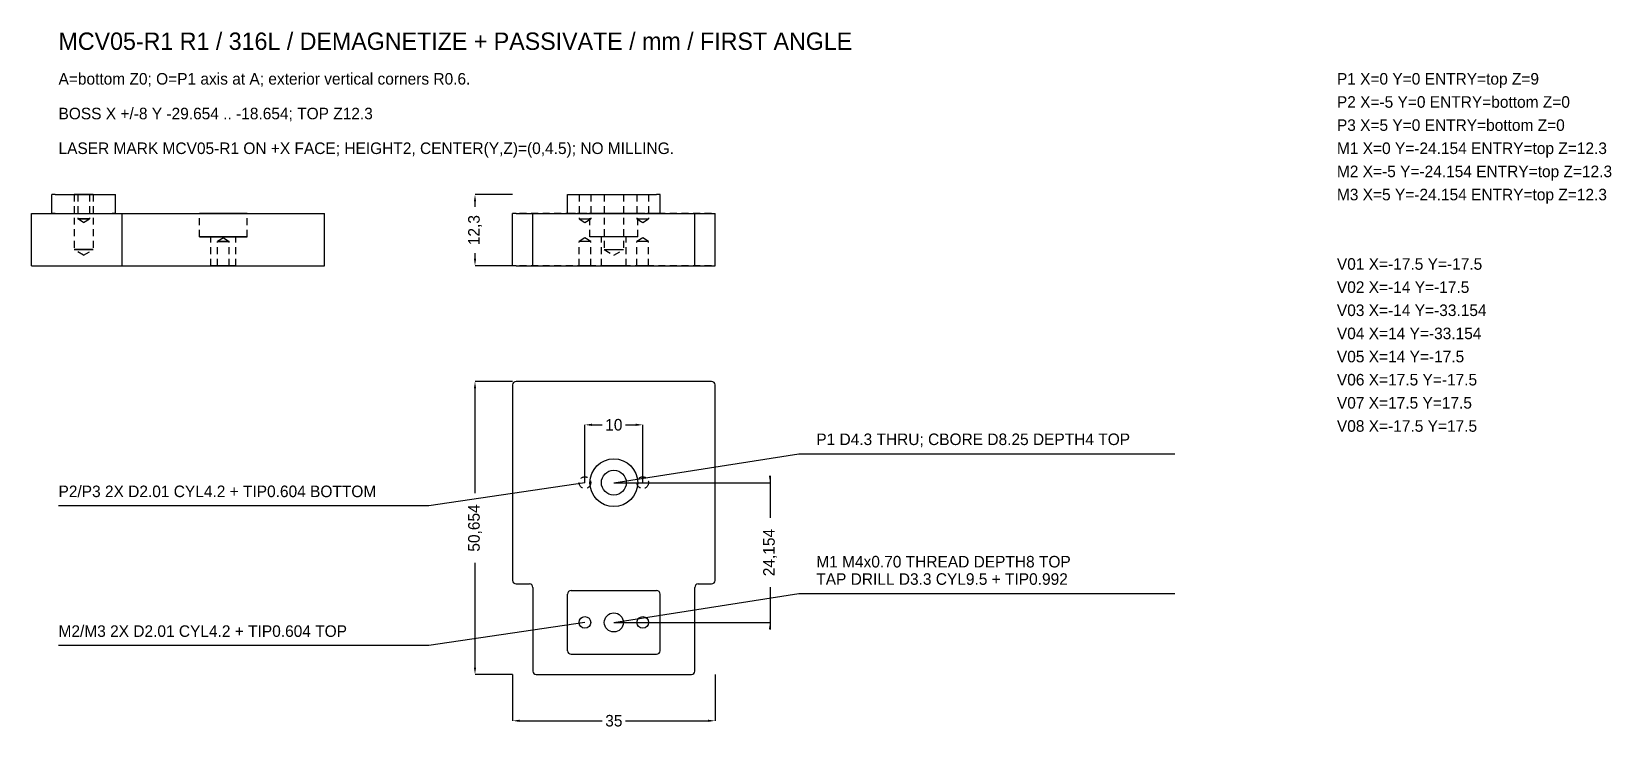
# Model space of a CAD drawing. Header units: millimetres. Extents: x -101 to 172, y -42 to 78.
import ezdxf

# ---------------------------------------------------------------- set-up
doc = ezdxf.new("R2010")
doc.units = ezdxf.units.MM
doc.linetypes.add('HIDE', pattern=[2, 1.2, -0.8])
for name, color, linetype in [('DIM', 3, 'CONTINUOUS'), ('HIDDEN', 8, 'HIDE'), ('LEADERS', 4, 'CONTINUOUS'), ('NOTES', 7, 'CONTINUOUS'), ('VISIBLE', 7, 'CONTINUOUS')]:
    doc.layers.add(name, color=color, linetype=linetype)
doc.dimstyles.get("Standard").update_dxf_attribs({"dimtxt": 2.5, "dimasz": 2.5, "dimexe": 1.25, "dimexo": 0.625, "dimtad": 1, "dimcen": 2.5, "dimazin": 3, "dimtfac": 1, "dimtmove": 0, "dimatfit": 3})

# ---------------------------------------------------------------- blocks, each defined once
blk = doc.blocks.new('_CLOSEDFILLED')
at = {"color": 0, "linetype": 'BYBLOCK'}
blk.add_solid([(-1, 0.16), (0, 0), (-1, -0.16)], dxfattribs=at)
blk = doc.blocks.new('*D1')
for p, q in [((-17.5, -33.15), (-17.5, -41.15)), ((17.5, -33.15), (17.5, -41.15)), ((-16.3, -41.15), (-2, -41.15)), ((2, -41.15), (16.3, -41.15))]:
    blk.add_line(p, q)
at = {"layer": 'Defpoints'}
for p in [(-17.5, -33.15), (17.5, -33.15), (-17.5, -41.15)]:
    blk.add_point(p, dxfattribs=at)
at = {"layer": 'DIM', "xscale": 1.2, "yscale": 1.2, "rotation": 180}
blk.add_blockref('_CLOSEDFILLED', (-17.5, -41.15), dxfattribs=at)
at = {"layer": 'DIM', "xscale": 1.2, "yscale": 1.2}
blk.add_blockref('_CLOSEDFILLED', (17.5, -41.15), dxfattribs=at)
at = {"layer": 'DIM', "insert": (0, -41.15), "char_height": 2, "attachment_point": 5}
blk.add_mtext('35', dxfattribs=at)
blk = doc.blocks.new('*D2')
for p, q in [((-17.5, 17.5), (-24, 17.5)), ((-24, -1.83), (-24, 16.3)), ((-24, -31.95), (-24, -13.83)), ((-17.5, -33.15), (-24, -33.15))]:
    blk.add_line(p, q)
at = {"layer": 'Defpoints'}
for p in [(-17.5, 17.5), (-24, -33.15), (-17.5, -33.15)]:
    blk.add_point(p, dxfattribs=at)
at = {"layer": 'DIM', "xscale": 1.2, "yscale": 1.2}
for p, rotation in [((-24, 17.5), 90), ((-24, -33.15), 270)]:
    blk.add_blockref('_CLOSEDFILLED', p, dxfattribs=dict(at, rotation=rotation))
at = {"layer": 'DIM', "insert": (-24, -7.83), "char_height": 2, "attachment_point": 5, "rotation": 90}
blk.add_mtext('50,654', dxfattribs=at)
blk = doc.blocks.new('*D3')
for p, q in [((-17.5, 49.8), (-24, 49.8)), ((-24, 47.65), (-24, 48.6)), ((-24, 38.7), (-24, 39.65)), ((-17.5, 37.5), (-24, 37.5))]:
    blk.add_line(p, q)
at = {"layer": 'Defpoints'}
for p in [(-17.5, 49.8), (-24, 37.5), (-17.5, 37.5)]:
    blk.add_point(p, dxfattribs=at)
at = {"layer": 'DIM', "xscale": 1.2, "yscale": 1.2}
for p, rotation in [((-24, 49.8), 90), ((-24, 37.5), 270)]:
    blk.add_blockref('_CLOSEDFILLED', p, dxfattribs=dict(at, rotation=rotation))
at = {"layer": 'DIM', "insert": (-24, 43.65), "char_height": 2, "attachment_point": 5, "rotation": 90}
blk.add_mtext('12,3', dxfattribs=at)
blk = doc.blocks.new('*D4')
for p, q in [((0, 0), (27, 0)), ((27, 1.2), (27, -6.08)), ((27, -18.08), (27, -25.35)), ((0, -24.15), (27, -24.15))]:
    blk.add_line(p, q)
at = {"layer": 'Defpoints'}
for p in [(0, 0), (27, 0), (0, -24.15)]:
    blk.add_point(p, dxfattribs=at)
at = {"layer": 'DIM', "xscale": 1.2, "yscale": 1.2}
for p, rotation in [((27, 0), 270), ((27, -24.15), 90)]:
    blk.add_blockref('_CLOSEDFILLED', p, dxfattribs=dict(at, rotation=rotation))
at = {"layer": 'DIM', "insert": (27, -12.08), "char_height": 2, "attachment_point": 5, "rotation": 90}
blk.add_mtext('24,154', dxfattribs=at)
blk = doc.blocks.new('*D5')
for p, q in [((-5, 0), (-5, 10)), ((-3.8, 10), (-2, 10)), ((2, 10), (3.8, 10)), ((5, 0), (5, 10))]:
    blk.add_line(p, q)
at = {"layer": 'Defpoints'}
for p in [(-5, 10), (-5, 0), (5, 0)]:
    blk.add_point(p, dxfattribs=at)
at = {"layer": 'DIM', "xscale": 1.2, "yscale": 1.2, "rotation": 180}
blk.add_blockref('_CLOSEDFILLED', (-5, 10), dxfattribs=at)
at = {"layer": 'DIM', "xscale": 1.2, "yscale": 1.2}
blk.add_blockref('_CLOSEDFILLED', (5, 10), dxfattribs=at)
at = {"layer": 'DIM', "insert": (0, 10), "char_height": 2, "attachment_point": 5}
blk.add_mtext('10', dxfattribs=at)

msp = doc.modelspace()

# ---------------------------------------------------------------- linework, layer by layer
at = {"layer": 'HIDDEN'}
for p, q in [((-93.304, 49.8), (-93.304, 40.3)), ((-92.659, 49.8), (-92.659, 45.6)), ((-90.649, 49.8), (-90.649, 45.6)), ((-90.004, 49.8), (-90.004, 40.3)), ((-6.005, 49.8), (-6.005, 45.6)), ((-3.995, 49.8), (-3.995, 45.6)), ((-1.65, 49.8), (-1.65, 40.3)), ((1.65, 49.8), (1.65, 40.3)), ((3.995, 49.8), (3.995, 45.6)), ((6.005, 49.8), (6.005, 45.6)), ((-96.554, 46.5), (-86.754, 46.5)), ((-71.625, 42.5), (-71.625, 46.5)), ((-63.375, 42.5), (-63.375, 46.5)), ((16.9, 46.5), (-16.9, 46.5)), ((7.4, 46.5), (-7.4, 46.5)), ((-4.125, 42.5), (-4.125, 46.5)), ((4.125, 42.5), (4.125, 46.5)), ((-91.654, 44.996), (-92.659, 45.6)), ((-91.654, 44.996), (-90.649, 45.6)), ((-6.005, 45.6), (-5, 44.996)), ((-5, 44.996), (-3.995, 45.6)), ((3.995, 45.6), (5, 44.996)), ((5, 44.996), (6.005, 45.6)), ((-69.65, 37.5), (-69.65, 42.5)), ((-67.5, 42.304), (-68.505, 41.7)), ((-68.505, 37.5), (-68.505, 41.7)), ((-67.5, 42.304), (-66.495, 41.7)), ((-66.495, 37.5), (-66.495, 41.7)), ((-65.35, 37.5), (-65.35, 42.5)), ((-5, 42.304), (-6.005, 41.7)), ((-6.005, 37.5), (-6.005, 41.7)), ((-3.995, 41.7), (-5, 42.304)), ((-3.995, 37.5), (-3.995, 41.7)), ((-2.15, 37.5), (-2.15, 42.5)), ((2.15, 37.5), (2.15, 42.5)), ((5, 42.304), (3.995, 41.7)), ((3.995, 37.5), (3.995, 41.7)), ((6.005, 41.7), (5, 42.304)), ((6.005, 37.5), (6.005, 41.7)), ((-91.654, 39.308), (-93.304, 40.3)), ((-91.654, 39.308), (-90.004, 40.3)), ((-1.65, 40.3), (0, 39.308)), ((0, 39.308), (1.65, 40.3)), ((16.9, 37.5), (-16.9, 37.5))]:
    msp.add_line(p, q, dxfattribs=at)
for points in [[(-90.004, 49.8), (-90.0453, 49.8), (-90.1674, 49.8), (-90.3639, 49.8), (-90.6252, 49.8), (-90.9381, 49.8), (-91.2868, 49.8), (-91.654, 49.8), (-92.0211, 49.8), (-92.3699, 49.8), (-92.6827, 49.8), (-92.944, 49.8), (-93.1406, 49.8), (-93.2626, 49.8), (-93.304, 49.8)], [(-93.304, 49.8), (-93.2936, 49.8), (-93.2626, 49.8), (-93.2114, 49.8), (-93.1406, 49.8), (-93.0511, 49.8), (-92.944, 49.8), (-92.8207, 49.8), (-92.6827, 49.8), (-92.5318, 49.8), (-92.3699, 49.8), (-92.1989, 49.8), (-92.0211, 49.8), (-91.8387, 49.8), (-91.654, 49.8)], [(-90.649, 49.8), (-90.6742, 49.8), (-90.7485, 49.8), (-90.8682, 49.8), (-91.0274, 49.8), (-91.2179, 49.8), (-91.4303, 49.8), (-91.654, 49.8), (-91.8776, 49.8), (-92.09, 49.8), (-92.2806, 49.8), (-92.4397, 49.8), (-92.5594, 49.8), (-92.6338, 49.8), (-92.659, 49.8)], [(-92.659, 49.8), (-92.6526, 49.8), (-92.6338, 49.8), (-92.6026, 49.8), (-92.5594, 49.8), (-92.5049, 49.8), (-92.4397, 49.8), (-92.3646, 49.8), (-92.2806, 49.8), (-92.1887, 49.8), (-92.09, 49.8), (-91.9859, 49.8), (-91.8776, 49.8), (-91.7665, 49.8), (-91.654, 49.8)], [(-91.654, 49.8), (-91.5414, 49.8), (-91.4303, 49.8), (-91.322, 49.8), (-91.2179, 49.8), (-91.1193, 49.8), (-91.0274, 49.8), (-90.9433, 49.8), (-90.8682, 49.8), (-90.803, 49.8), (-90.7485, 49.8), (-90.7054, 49.8), (-90.6742, 49.8), (-90.6553, 49.8), (-90.649, 49.8)], [(-91.654, 49.8), (-91.4692, 49.8), (-91.2868, 49.8), (-91.109, 49.8), (-90.9381, 49.8), (-90.7761, 49.8), (-90.6252, 49.8), (-90.4872, 49.8), (-90.3639, 49.8), (-90.2569, 49.8), (-90.1674, 49.8), (-90.0966, 49.8), (-90.0453, 49.8), (-90.0143, 49.8), (-90.004, 49.8)], [(-6.005, 49.8), (-5.9798, 49.8), (-5.9055, 49.8), (-5.7857, 49.8), (-5.6266, 49.8), (-5.4361, 49.8), (-5.2236, 49.8), (-5, 49.8), (-4.7764, 49.8), (-4.5639, 49.8), (-4.3734, 49.8), (-4.2143, 49.8), (-4.0945, 49.8), (-4.0202, 49.8), (-3.995, 49.8)], [(-1.65, 49.8), (-1.6086, 49.8), (-1.4866, 49.8), (-1.29, 49.8), (-1.0288, 49.8), (-0.7159, 49.8), (-0.3672, 49.8), (0, 49.8), (0.3672, 49.8), (0.7159, 49.8), (1.0288, 49.8), (1.29, 49.8), (1.4866, 49.8), (1.6086, 49.8), (1.65, 49.8)], [(3.995, 49.8), (4.0202, 49.8), (4.0945, 49.8), (4.2143, 49.8), (4.3734, 49.8), (4.5639, 49.8), (4.7764, 49.8), (5, 49.8), (5.2236, 49.8), (5.4361, 49.8), (5.6266, 49.8), (5.7857, 49.8), (5.9055, 49.8), (5.9798, 49.8), (6.005, 49.8)], [(-96.554, 46.5), (-96.6211, 46.5), (-96.6875, 46.5), (-96.7521, 46.5), (-96.8143, 46.5), (-96.8732, 46.5), (-96.9281, 46.5), (-96.9782, 46.5), (-97.0231, 46.5), (-97.062, 46.5), (-97.0945, 46.5), (-97.1203, 46.5), (-97.1389, 46.5), (-97.1502, 46.5), (-97.154, 46.5)], [(-86.154, 46.5), (-86.1577, 46.5), (-86.169, 46.5), (-86.1876, 46.5), (-86.2134, 46.5), (-86.2459, 46.5), (-86.2849, 46.5), (-86.3297, 46.5), (-86.3799, 46.5), (-86.4347, 46.5), (-86.4936, 46.5), (-86.5558, 46.5), (-86.6204, 46.5), (-86.6868, 46.5), (-86.754, 46.5)], [(-63.375, 46.5), (-63.4784, 46.5), (-63.7835, 46.5), (-64.2749, 46.5), (-64.9281, 46.5), (-65.7102, 46.5), (-66.5821, 46.5), (-67.5, 46.5), (-68.4179, 46.5), (-69.2898, 46.5), (-70.0719, 46.5), (-70.7251, 46.5), (-71.2165, 46.5), (-71.5216, 46.5), (-71.625, 46.5)], [(-71.625, 46.5), (-71.5991, 46.5), (-71.5216, 46.5), (-71.3935, 46.5), (-71.2165, 46.5), (-70.9927, 46.5), (-70.7251, 46.5), (-70.4168, 46.5), (-70.0719, 46.5), (-69.6946, 46.5), (-69.2898, 46.5), (-68.8624, 46.5), (-68.4179, 46.5), (-67.9619, 46.5), (-67.5, 46.5)], [(-67.5, 46.5), (-67.0381, 46.5), (-66.5821, 46.5), (-66.1376, 46.5), (-65.7102, 46.5), (-65.3054, 46.5), (-64.9281, 46.5), (-64.5832, 46.5), (-64.2749, 46.5), (-64.0073, 46.5), (-63.7835, 46.5), (-63.6065, 46.5), (-63.4784, 46.5), (-63.4009, 46.5), (-63.375, 46.5)], [(-8, 46.5), (-7.9962, 46.5), (-7.985, 46.5), (-7.9663, 46.5), (-7.9406, 46.5), (-7.908, 46.5), (-7.8691, 46.5), (-7.8243, 46.5), (-7.7741, 46.5), (-7.7192, 46.5), (-7.6603, 46.5), (-7.5982, 46.5), (-7.5335, 46.5), (-7.4672, 46.5), (-7.4, 46.5)], [(4.125, 46.5), (4.0216, 46.5), (3.7165, 46.5), (3.2251, 46.5), (2.5719, 46.5), (1.7898, 46.5), (0.9179, 46.5), (0, 46.5), (-0.9179, 46.5), (-1.7898, 46.5), (-2.5719, 46.5), (-3.2251, 46.5), (-3.7165, 46.5), (-4.0216, 46.5), (-4.125, 46.5)], [(8, 46.5), (7.9962, 46.5), (7.985, 46.5), (7.9663, 46.5), (7.9406, 46.5), (7.908, 46.5), (7.8691, 46.5), (7.8243, 46.5), (7.7741, 46.5), (7.7192, 46.5), (7.6603, 46.5), (7.5982, 46.5), (7.5335, 46.5), (7.4672, 46.5), (7.4, 46.5)], [(-90.649, 45.6), (-90.6742, 45.6), (-90.7485, 45.6), (-90.8682, 45.6), (-91.0274, 45.6), (-91.2179, 45.6), (-91.4303, 45.6), (-91.654, 45.6), (-91.8776, 45.6), (-92.09, 45.6), (-92.2806, 45.6), (-92.4397, 45.6), (-92.5594, 45.6), (-92.6338, 45.6), (-92.659, 45.6)], [(-92.659, 45.6), (-92.6526, 45.6), (-92.6338, 45.6), (-92.6026, 45.6), (-92.5594, 45.6), (-92.5049, 45.6), (-92.4397, 45.6), (-92.3646, 45.6), (-92.2806, 45.6), (-92.1887, 45.6), (-92.09, 45.6), (-91.9859, 45.6), (-91.8776, 45.6), (-91.7665, 45.6), (-91.654, 45.6)], [(-91.654, 45.6), (-91.5414, 45.6), (-91.4303, 45.6), (-91.322, 45.6), (-91.2179, 45.6), (-91.1193, 45.6), (-91.0274, 45.6), (-90.9433, 45.6), (-90.8682, 45.6), (-90.803, 45.6), (-90.7485, 45.6), (-90.7054, 45.6), (-90.6742, 45.6), (-90.6553, 45.6), (-90.649, 45.6)], [(-6.005, 45.6), (-5.9798, 45.6), (-5.9055, 45.6), (-5.7857, 45.6), (-5.6266, 45.6), (-5.4361, 45.6), (-5.2236, 45.6), (-5, 45.6), (-4.7764, 45.6), (-4.5639, 45.6), (-4.3734, 45.6), (-4.2143, 45.6), (-4.0945, 45.6), (-4.0202, 45.6), (-3.995, 45.6)], [(3.995, 45.6), (4.0202, 45.6), (4.0945, 45.6), (4.2143, 45.6), (4.3734, 45.6), (4.5639, 45.6), (4.7764, 45.6), (5, 45.6), (5.2236, 45.6), (5.4361, 45.6), (5.6266, 45.6), (5.7857, 45.6), (5.9055, 45.6), (5.9798, 45.6), (6.005, 45.6)], [(-63.375, 42.5), (-63.4784, 42.5), (-63.7835, 42.5), (-64.2749, 42.5), (-64.9281, 42.5), (-65.7102, 42.5), (-66.5821, 42.5), (-67.5, 42.5), (-68.4179, 42.5), (-69.2898, 42.5), (-70.0719, 42.5), (-70.7251, 42.5), (-71.2165, 42.5), (-71.5216, 42.5), (-71.625, 42.5)], [(-71.625, 42.5), (-71.5991, 42.5), (-71.5216, 42.5), (-71.3935, 42.5), (-71.2165, 42.5), (-70.9927, 42.5), (-70.7251, 42.5), (-70.4168, 42.5), (-70.0719, 42.5), (-69.6946, 42.5), (-69.2898, 42.5), (-68.8624, 42.5), (-68.4179, 42.5), (-67.9619, 42.5), (-67.5, 42.5)], [(-65.35, 42.5), (-65.4039, 42.5), (-65.5629, 42.5), (-65.8191, 42.5), (-66.1595, 42.5), (-66.5671, 42.5), (-67.0216, 42.5), (-67.5, 42.5), (-67.9784, 42.5), (-68.4329, 42.5), (-68.8405, 42.5), (-69.1809, 42.5), (-69.4371, 42.5), (-69.5961, 42.5), (-69.65, 42.5)], [(-69.65, 42.5), (-69.6365, 42.5), (-69.5961, 42.5), (-69.5293, 42.5), (-69.4371, 42.5), (-69.3205, 42.5), (-69.1809, 42.5), (-69.0203, 42.5), (-68.8405, 42.5), (-68.6439, 42.5), (-68.4329, 42.5), (-68.2101, 42.5), (-67.9784, 42.5), (-67.7407, 42.5), (-67.5, 42.5)], [(-66.495, 41.7), (-66.5202, 41.7), (-66.5945, 41.7), (-66.7143, 41.7), (-66.8734, 41.7), (-67.0639, 41.7), (-67.2764, 41.7), (-67.5, 41.7), (-67.7236, 41.7), (-67.9361, 41.7), (-68.1266, 41.7), (-68.2857, 41.7), (-68.4055, 41.7), (-68.4798, 41.7), (-68.505, 41.7)], [(-68.505, 41.7), (-68.4987, 41.7), (-68.4798, 41.7), (-68.4486, 41.7), (-68.4055, 41.7), (-68.351, 41.7), (-68.2857, 41.7), (-68.2106, 41.7), (-68.1266, 41.7), (-68.0347, 41.7), (-67.9361, 41.7), (-67.8319, 41.7), (-67.7236, 41.7), (-67.6125, 41.7), (-67.5, 41.7)], [(-67.5, 42.5), (-67.2593, 42.5), (-67.0216, 42.5), (-66.7899, 42.5), (-66.5671, 42.5), (-66.3561, 42.5), (-66.1595, 42.5), (-65.9797, 42.5), (-65.8191, 42.5), (-65.6795, 42.5), (-65.5629, 42.5), (-65.4707, 42.5), (-65.4039, 42.5), (-65.3635, 42.5), (-65.35, 42.5)], [(-67.5, 42.5), (-67.0381, 42.5), (-66.5821, 42.5), (-66.1376, 42.5), (-65.7102, 42.5), (-65.3054, 42.5), (-64.9281, 42.5), (-64.5832, 42.5), (-64.2749, 42.5), (-64.0073, 42.5), (-63.7835, 42.5), (-63.6065, 42.5), (-63.4784, 42.5), (-63.4009, 42.5), (-63.375, 42.5)], [(-67.5, 41.7), (-67.3875, 41.7), (-67.2764, 41.7), (-67.1681, 41.7), (-67.0639, 41.7), (-66.9653, 41.7), (-66.8734, 41.7), (-66.7894, 41.7), (-66.7143, 41.7), (-66.649, 41.7), (-66.5945, 41.7), (-66.5514, 41.7), (-66.5202, 41.7), (-66.5013, 41.7), (-66.495, 41.7)], [(-3.995, 41.7), (-4.0202, 41.7), (-4.0945, 41.7), (-4.2143, 41.7), (-4.3734, 41.7), (-4.5639, 41.7), (-4.7764, 41.7), (-5, 41.7), (-5.2236, 41.7), (-5.4361, 41.7), (-5.6266, 41.7), (-5.7857, 41.7), (-5.9055, 41.7), (-5.9798, 41.7), (-6.005, 41.7)], [(4.125, 42.5), (4.0216, 42.5), (3.7165, 42.5), (3.2251, 42.5), (2.5719, 42.5), (1.7898, 42.5), (0.9179, 42.5), (0, 42.5), (-0.9179, 42.5), (-1.7898, 42.5), (-2.5719, 42.5), (-3.2251, 42.5), (-3.7165, 42.5), (-4.0216, 42.5), (-4.125, 42.5)], [(2.15, 42.5), (2.0961, 42.5), (1.9371, 42.5), (1.6809, 42.5), (1.3405, 42.5), (0.9329, 42.5), (0.4784, 42.5), (0, 42.5), (-0.4784, 42.5), (-0.9329, 42.5), (-1.3405, 42.5), (-1.6809, 42.5), (-1.9371, 42.5), (-2.0961, 42.5), (-2.15, 42.5)], [(6.005, 41.7), (5.9798, 41.7), (5.9055, 41.7), (5.7857, 41.7), (5.6266, 41.7), (5.4361, 41.7), (5.2236, 41.7), (5, 41.7), (4.7764, 41.7), (4.5639, 41.7), (4.3734, 41.7), (4.2143, 41.7), (4.0945, 41.7), (4.0202, 41.7), (3.995, 41.7)], [(-90.004, 40.3), (-90.0453, 40.3), (-90.1674, 40.3), (-90.3639, 40.3), (-90.6252, 40.3), (-90.9381, 40.3), (-91.2868, 40.3), (-91.654, 40.3), (-92.0211, 40.3), (-92.3699, 40.3), (-92.6827, 40.3), (-92.944, 40.3), (-93.1406, 40.3), (-93.2626, 40.3), (-93.304, 40.3)], [(-93.304, 40.3), (-93.2936, 40.3), (-93.2626, 40.3), (-93.2114, 40.3), (-93.1406, 40.3), (-93.0511, 40.3), (-92.944, 40.3), (-92.8207, 40.3), (-92.6827, 40.3), (-92.5318, 40.3), (-92.3699, 40.3), (-92.1989, 40.3), (-92.0211, 40.3), (-91.8387, 40.3), (-91.654, 40.3)], [(-91.654, 40.3), (-91.4692, 40.3), (-91.2868, 40.3), (-91.109, 40.3), (-90.9381, 40.3), (-90.7761, 40.3), (-90.6252, 40.3), (-90.4872, 40.3), (-90.3639, 40.3), (-90.2569, 40.3), (-90.1674, 40.3), (-90.0966, 40.3), (-90.0453, 40.3), (-90.0143, 40.3), (-90.004, 40.3)], [(-1.65, 40.3), (-1.6086, 40.3), (-1.4866, 40.3), (-1.29, 40.3), (-1.0288, 40.3), (-0.7159, 40.3), (-0.3672, 40.3), (0, 40.3), (0.3672, 40.3), (0.7159, 40.3), (1.0288, 40.3), (1.29, 40.3), (1.4866, 40.3), (1.6086, 40.3), (1.65, 40.3)], [(-65.35, 37.5), (-65.4039, 37.5), (-65.5629, 37.5), (-65.8191, 37.5), (-66.1595, 37.5), (-66.5671, 37.5), (-67.0216, 37.5), (-67.5, 37.5), (-67.9784, 37.5), (-68.4329, 37.5), (-68.8405, 37.5), (-69.1809, 37.5), (-69.4371, 37.5), (-69.5961, 37.5), (-69.65, 37.5)], [(-69.65, 37.5), (-69.6365, 37.5), (-69.5961, 37.5), (-69.5293, 37.5), (-69.4371, 37.5), (-69.3205, 37.5), (-69.1809, 37.5), (-69.0203, 37.5), (-68.8405, 37.5), (-68.6439, 37.5), (-68.4329, 37.5), (-68.2101, 37.5), (-67.9784, 37.5), (-67.7407, 37.5), (-67.5, 37.5)], [(-66.495, 37.5), (-66.5202, 37.5), (-66.5945, 37.5), (-66.7143, 37.5), (-66.8734, 37.5), (-67.0639, 37.5), (-67.2764, 37.5), (-67.5, 37.5), (-67.7236, 37.5), (-67.9361, 37.5), (-68.1266, 37.5), (-68.2857, 37.5), (-68.4055, 37.5), (-68.4798, 37.5), (-68.505, 37.5)], [(-68.505, 37.5), (-68.4987, 37.5), (-68.4798, 37.5), (-68.4486, 37.5), (-68.4055, 37.5), (-68.351, 37.5), (-68.2857, 37.5), (-68.2106, 37.5), (-68.1266, 37.5), (-68.0347, 37.5), (-67.9361, 37.5), (-67.8319, 37.5), (-67.7236, 37.5), (-67.6125, 37.5), (-67.5, 37.5)], [(-67.5, 37.5), (-67.3875, 37.5), (-67.2764, 37.5), (-67.1681, 37.5), (-67.0639, 37.5), (-66.9653, 37.5), (-66.8734, 37.5), (-66.7894, 37.5), (-66.7143, 37.5), (-66.649, 37.5), (-66.5945, 37.5), (-66.5514, 37.5), (-66.5202, 37.5), (-66.5013, 37.5), (-66.495, 37.5)], [(-67.5, 37.5), (-67.2593, 37.5), (-67.0216, 37.5), (-66.7899, 37.5), (-66.5671, 37.5), (-66.3561, 37.5), (-66.1595, 37.5), (-65.9797, 37.5), (-65.8191, 37.5), (-65.6795, 37.5), (-65.5629, 37.5), (-65.4707, 37.5), (-65.4039, 37.5), (-65.3635, 37.5), (-65.35, 37.5)], [(-3.995, 37.5), (-4.0202, 37.5), (-4.0945, 37.5), (-4.2143, 37.5), (-4.3734, 37.5), (-4.5639, 37.5), (-4.7764, 37.5), (-5, 37.5), (-5.2236, 37.5), (-5.4361, 37.5), (-5.6266, 37.5), (-5.7857, 37.5), (-5.9055, 37.5), (-5.9798, 37.5), (-6.005, 37.5)], [(2.15, 37.5), (2.0961, 37.5), (1.9371, 37.5), (1.6809, 37.5), (1.3405, 37.5), (0.9329, 37.5), (0.4784, 37.5), (0, 37.5), (-0.4784, 37.5), (-0.9329, 37.5), (-1.3405, 37.5), (-1.6809, 37.5), (-1.9371, 37.5), (-2.0961, 37.5), (-2.15, 37.5)], [(6.005, 37.5), (5.9798, 37.5), (5.9055, 37.5), (5.7857, 37.5), (5.6266, 37.5), (5.4361, 37.5), (5.2236, 37.5), (5, 37.5), (4.7764, 37.5), (4.5639, 37.5), (4.3734, 37.5), (4.2143, 37.5), (4.0945, 37.5), (4.0202, 37.5), (3.995, 37.5)]]:
    msp.add_lwpolyline(points, dxfattribs=at)
for centre in [(-5, 0), (5, 0)]:
    msp.add_circle(centre, 1.005, dxfattribs=at)
at = {"layer": 'LEADERS'}
for points in [[(0, 0), (32, 5), (97, 5)], [(-5, 0), (-32, -4), (-96, -4)], [(0, -24.154), (32, -19.154), (97, -19.154)], [(-5, -24.154), (-32, -28.154), (-96, -28.154)]]:
    msp.add_lwpolyline(points, dxfattribs=at)
at = {"layer": 'VISIBLE'}
for p, q in [((-97.154, 46.5), (-97.154, 49.8)), ((-96.554, 49.8), (-86.754, 49.8)), ((-86.154, 46.5), (-86.154, 49.8)), ((-8, 46.5), (-8, 49.8)), ((-7.4, 49.8), (7.4, 49.8)), ((8, 46.5), (8, 49.8)), ((-100.654, 37.5), (-100.654, 46.5)), ((-100.054, 46.5), (-85.6, 46.5)), ((-85, 37.5), (-85, 46.5)), ((-84.4, 46.5), (-50.6, 46.5)), ((-50, 37.5), (-50, 46.5)), ((-17.5, 37.5), (-17.5, 46.5)), ((-16.9, 46.5), (-14.6, 46.5)), ((-14, 37.5), (-14, 46.5)), ((-13.4, 46.5), (13.4, 46.5)), ((14, 37.5), (14, 46.5)), ((14.6, 46.5), (16.9, 46.5)), ((17.5, 37.5), (17.5, 46.5)), ((-100.054, 37.5), (-85.6, 37.5)), ((-84.4, 37.5), (-50.6, 37.5)), ((-16.9, 37.5), (-14.6, 37.5)), ((-13.4, 37.5), (13.4, 37.5)), ((14.6, 37.5), (16.9, 37.5)), ((-17.5, 16.9), (-17.5, -16.9)), ((16.9, 17.5), (-16.9, 17.5)), ((17.5, -16.9), (17.5, 16.9)), ((-16.9, -17.5), (-14.6, -17.5)), ((-14, -18.1), (-14, -32.554)), ((-7.4, -18.654), (7.4, -18.654)), ((14, -32.554), (14, -18.1)), ((14.6, -17.5), (16.9, -17.5)), ((-8, -29.054), (-8, -19.254)), ((8, -29.054), (8, -19.254)), ((-7.4, -29.654), (7.4, -29.654)), ((-13.4, -33.154), (13.4, -33.154))]:
    msp.add_line(p, q, dxfattribs=at)
for points in [[(-96.554, 49.8), (-96.6211, 49.8), (-96.6875, 49.8), (-96.7521, 49.8), (-96.8143, 49.8), (-96.8732, 49.8), (-96.9281, 49.8), (-96.9782, 49.8), (-97.0231, 49.8), (-97.062, 49.8), (-97.0945, 49.8), (-97.1203, 49.8), (-97.1389, 49.8), (-97.1502, 49.8), (-97.154, 49.8)], [(-86.754, 49.8), (-86.6868, 49.8), (-86.6204, 49.8), (-86.5558, 49.8), (-86.4936, 49.8), (-86.4347, 49.8), (-86.3799, 49.8), (-86.3297, 49.8), (-86.2849, 49.8), (-86.2459, 49.8), (-86.2134, 49.8), (-86.1876, 49.8), (-86.169, 49.8), (-86.1577, 49.8), (-86.154, 49.8)], [(-8, 49.8), (-7.9962, 49.8), (-7.985, 49.8), (-7.9663, 49.8), (-7.9406, 49.8), (-7.908, 49.8), (-7.8691, 49.8), (-7.8243, 49.8), (-7.7741, 49.8), (-7.7192, 49.8), (-7.6603, 49.8), (-7.5982, 49.8), (-7.5335, 49.8), (-7.4672, 49.8), (-7.4, 49.8)], [(8, 49.8), (7.9962, 49.8), (7.985, 49.8), (7.9663, 49.8), (7.9406, 49.8), (7.908, 49.8), (7.8691, 49.8), (7.8243, 49.8), (7.7741, 49.8), (7.7192, 49.8), (7.6603, 49.8), (7.5982, 49.8), (7.5335, 49.8), (7.4672, 49.8), (7.4, 49.8)], [(-100.654, 46.5), (-100.6502, 46.5), (-100.6389, 46.5), (-100.6203, 46.5), (-100.5945, 46.5), (-100.562, 46.5), (-100.5231, 46.5), (-100.4782, 46.5), (-100.4281, 46.5), (-100.3732, 46.5), (-100.3143, 46.5), (-100.2521, 46.5), (-100.1875, 46.5), (-100.1211, 46.5), (-100.054, 46.5)], [(-85.6, 46.5), (-85.5328, 46.5), (-85.4665, 46.5), (-85.4018, 46.5), (-85.3397, 46.5), (-85.2808, 46.5), (-85.2259, 46.5), (-85.1757, 46.5), (-85.1309, 46.5), (-85.092, 46.5), (-85.0594, 46.5), (-85.0337, 46.5), (-85.015, 46.5), (-85.0038, 46.5), (-85, 46.5)], [(-85, 46.5), (-84.9962, 46.5), (-84.985, 46.5), (-84.9663, 46.5), (-84.9406, 46.5), (-84.908, 46.5), (-84.8691, 46.5), (-84.8243, 46.5), (-84.7741, 46.5), (-84.7192, 46.5), (-84.6603, 46.5), (-84.5982, 46.5), (-84.5335, 46.5), (-84.4672, 46.5), (-84.4, 46.5)], [(-50.6, 46.5), (-50.5328, 46.5), (-50.4665, 46.5), (-50.4018, 46.5), (-50.3397, 46.5), (-50.2808, 46.5), (-50.2259, 46.5), (-50.1757, 46.5), (-50.1309, 46.5), (-50.092, 46.5), (-50.0594, 46.5), (-50.0337, 46.5), (-50.015, 46.5), (-50.0038, 46.5), (-50, 46.5)], [(-16.9, 46.5), (-16.9672, 46.5), (-17.0335, 46.5), (-17.0982, 46.5), (-17.1603, 46.5), (-17.2192, 46.5), (-17.2741, 46.5), (-17.3243, 46.5), (-17.3691, 46.5), (-17.408, 46.5), (-17.4406, 46.5), (-17.4663, 46.5), (-17.485, 46.5), (-17.4962, 46.5), (-17.5, 46.5)], [(-14.6, 46.5), (-14.5328, 46.5), (-14.4665, 46.5), (-14.4018, 46.5), (-14.3397, 46.5), (-14.2808, 46.5), (-14.2259, 46.5), (-14.1757, 46.5), (-14.1309, 46.5), (-14.092, 46.5), (-14.0594, 46.5), (-14.0337, 46.5), (-14.015, 46.5), (-14.0038, 46.5), (-14, 46.5)], [(-14, 46.5), (-13.9962, 46.5), (-13.985, 46.5), (-13.9663, 46.5), (-13.9406, 46.5), (-13.908, 46.5), (-13.8691, 46.5), (-13.8243, 46.5), (-13.7741, 46.5), (-13.7192, 46.5), (-13.6603, 46.5), (-13.5982, 46.5), (-13.5335, 46.5), (-13.4672, 46.5), (-13.4, 46.5)], [(13.4, 46.5), (13.4672, 46.5), (13.5335, 46.5), (13.5982, 46.5), (13.6603, 46.5), (13.7192, 46.5), (13.7741, 46.5), (13.8243, 46.5), (13.8691, 46.5), (13.908, 46.5), (13.9406, 46.5), (13.9663, 46.5), (13.985, 46.5), (13.9962, 46.5), (14, 46.5)], [(14, 46.5), (14.0038, 46.5), (14.015, 46.5), (14.0337, 46.5), (14.0594, 46.5), (14.092, 46.5), (14.1309, 46.5), (14.1757, 46.5), (14.2259, 46.5), (14.2808, 46.5), (14.3397, 46.5), (14.4018, 46.5), (14.4665, 46.5), (14.5328, 46.5), (14.6, 46.5)], [(16.9, 46.5), (16.9672, 46.5), (17.0335, 46.5), (17.0982, 46.5), (17.1603, 46.5), (17.2192, 46.5), (17.2741, 46.5), (17.3243, 46.5), (17.3691, 46.5), (17.408, 46.5), (17.4406, 46.5), (17.4663, 46.5), (17.485, 46.5), (17.4962, 46.5), (17.5, 46.5)], [(-100.654, 37.5), (-100.6502, 37.5), (-100.6389, 37.5), (-100.6203, 37.5), (-100.5945, 37.5), (-100.562, 37.5), (-100.5231, 37.5), (-100.4782, 37.5), (-100.4281, 37.5), (-100.3732, 37.5), (-100.3143, 37.5), (-100.2521, 37.5), (-100.1875, 37.5), (-100.1211, 37.5), (-100.054, 37.5)], [(-85.6, 37.5), (-85.5328, 37.5), (-85.4665, 37.5), (-85.4018, 37.5), (-85.3397, 37.5), (-85.2808, 37.5), (-85.2259, 37.5), (-85.1757, 37.5), (-85.1309, 37.5), (-85.092, 37.5), (-85.0594, 37.5), (-85.0337, 37.5), (-85.015, 37.5), (-85.0038, 37.5), (-85, 37.5)], [(-85, 37.5), (-84.9962, 37.5), (-84.985, 37.5), (-84.9663, 37.5), (-84.9406, 37.5), (-84.908, 37.5), (-84.8691, 37.5), (-84.8243, 37.5), (-84.7741, 37.5), (-84.7192, 37.5), (-84.6603, 37.5), (-84.5982, 37.5), (-84.5335, 37.5), (-84.4672, 37.5), (-84.4, 37.5)], [(-50.6, 37.5), (-50.5328, 37.5), (-50.4665, 37.5), (-50.4018, 37.5), (-50.3397, 37.5), (-50.2808, 37.5), (-50.2259, 37.5), (-50.1757, 37.5), (-50.1309, 37.5), (-50.092, 37.5), (-50.0594, 37.5), (-50.0337, 37.5), (-50.015, 37.5), (-50.0038, 37.5), (-50, 37.5)], [(-16.9, 37.5), (-16.9672, 37.5), (-17.0335, 37.5), (-17.0982, 37.5), (-17.1603, 37.5), (-17.2192, 37.5), (-17.2741, 37.5), (-17.3243, 37.5), (-17.3691, 37.5), (-17.408, 37.5), (-17.4406, 37.5), (-17.4663, 37.5), (-17.485, 37.5), (-17.4962, 37.5), (-17.5, 37.5)], [(-14.6, 37.5), (-14.5328, 37.5), (-14.4665, 37.5), (-14.4018, 37.5), (-14.3397, 37.5), (-14.2808, 37.5), (-14.2259, 37.5), (-14.1757, 37.5), (-14.1309, 37.5), (-14.092, 37.5), (-14.0594, 37.5), (-14.0337, 37.5), (-14.015, 37.5), (-14.0038, 37.5), (-14, 37.5)], [(-14, 37.5), (-13.9962, 37.5), (-13.985, 37.5), (-13.9663, 37.5), (-13.9406, 37.5), (-13.908, 37.5), (-13.8691, 37.5), (-13.8243, 37.5), (-13.7741, 37.5), (-13.7192, 37.5), (-13.6603, 37.5), (-13.5982, 37.5), (-13.5335, 37.5), (-13.4672, 37.5), (-13.4, 37.5)], [(13.4, 37.5), (13.4672, 37.5), (13.5335, 37.5), (13.5982, 37.5), (13.6603, 37.5), (13.7192, 37.5), (13.7741, 37.5), (13.8243, 37.5), (13.8691, 37.5), (13.908, 37.5), (13.9406, 37.5), (13.9663, 37.5), (13.985, 37.5), (13.9962, 37.5), (14, 37.5)], [(14, 37.5), (14.0038, 37.5), (14.015, 37.5), (14.0337, 37.5), (14.0594, 37.5), (14.092, 37.5), (14.1309, 37.5), (14.1757, 37.5), (14.2259, 37.5), (14.2808, 37.5), (14.3397, 37.5), (14.4018, 37.5), (14.4665, 37.5), (14.5328, 37.5), (14.6, 37.5)], [(16.9, 37.5), (16.9672, 37.5), (17.0335, 37.5), (17.0982, 37.5), (17.1603, 37.5), (17.2192, 37.5), (17.2741, 37.5), (17.3243, 37.5), (17.3691, 37.5), (17.408, 37.5), (17.4406, 37.5), (17.4663, 37.5), (17.485, 37.5), (17.4962, 37.5), (17.5, 37.5)]]:
    msp.add_lwpolyline(points, dxfattribs=at)
for centre, radius in [((0, 0), 4.125), ((0, 0), 2.15), ((-5, -24.154), 1.005), ((0, -24.154), 1.65), ((5, -24.154), 1.005)]:
    msp.add_circle(centre, radius, dxfattribs=at)
for centre, start, end in [((-16.9, 16.9), 90, 180), ((16.9, 16.9), 0, 90), ((-16.9, -16.9), 180, 270), ((-14.6, -18.1), 0, 90), ((-7.4, -19.254), 90, 180), ((7.4, -19.254), 0, 90), ((14.6, -18.1), 90, 180), ((16.9, -16.9), 270, 0), ((-7.4, -29.054), 180, 270), ((7.4, -29.054), 270, 0), ((-13.4, -32.554), 180, 270), ((13.4, -32.554), 270, 0)]:
    msp.add_arc(centre, 0.6, start, end, dxfattribs=at)

# ---------------------------------------------------------------- texts
at = {"layer": 'NOTES'}
for s, height, p in [('MCV05-R1 R1 / 316L / DEMAGNETIZE + PASSIVATE / mm / FIRST ANGLE', 3, (-96, 74.8)), ('A=bottom Z0; O=P1 axis at A; exterior vertical corners R0.6.', 2, (-96, 68.8)), ('P1 X=0 Y=0 ENTRY=top Z=9', 2, (125, 68.8)), ('P2 X=-5 Y=0 ENTRY=bottom Z=0', 2, (125, 64.8)), ('BOSS X +/-8 Y -29.654 .. -18.654; TOP Z12.3', 2, (-96, 62.8)), ('P3 X=5 Y=0 ENTRY=bottom Z=0', 2, (125, 60.8)), ('LASER MARK MCV05-R1 ON +X FACE; HEIGHT2, CENTER(Y,Z)=(0,4.5); NO MILLING.', 2, (-96, 56.8)), ('M1 X=0 Y=-24.154 ENTRY=top Z=12.3', 2, (125, 56.8)), ('M2 X=-5 Y=-24.154 ENTRY=top Z=12.3', 2, (125, 52.8)), ('M3 X=5 Y=-24.154 ENTRY=top Z=12.3', 2, (125, 48.8)), ('V01 X=-17.5 Y=-17.5', 2, (125, 36.8)), ('V02 X=-14 Y=-17.5', 2, (125, 32.8)), ('V03 X=-14 Y=-33.154', 2, (125, 28.8)), ('V04 X=14 Y=-33.154', 2, (125, 24.8)), ('V05 X=14 Y=-17.5', 2, (125, 20.8)), ('V06 X=17.5 Y=-17.5', 2, (125, 16.8)), ('V07 X=17.5 Y=17.5', 2, (125, 12.8)), ('P1 D4.3 THRU; CBORE D8.25 DEPTH4 TOP', 2, (35, 6.5)), ('V08 X=-17.5 Y=17.5', 2, (125, 8.8)), ('P2/P3 2X D2.01 CYL4.2 + TIP0.604 BOTTOM', 2, (-96, -2.5)), ('M1 M4x0.70 THREAD DEPTH8 TOP', 2, (35, -14.654)), ('TAP DRILL D3.3 CYL9.5 + TIP0.992', 2, (35, -17.654)), ('M2/M3 2X D2.01 CYL4.2 + TIP0.604 TOP', 2, (-96, -26.654))]:
    msp.add_text(s, height=height, dxfattribs=at).set_placement(p)

# ---------------------------------------------------------------- dimensions: what is measured, and where the dimension line sits
at = {"layer": 'DIM'}
for base, p1, p2, picture, middle in [((-24, 37.5), (-17.5, 37.5), (-17.5, 49.8), '*D3', (-24, 43.65)), ((-24, -33.154), (-17.5, -33.154), (-17.5, 17.5), '*D2', (-24, -7.827)), ((27, 0), (0, 0), (0, -24.154), '*D4', (27, -12.077))]:
    dim = msp.add_linear_dim(base=base, p1=p1, p2=p2, angle=90, dimstyle='Standard', override={"dimtxt": 2, "dimasz": 1.2, "dimdec": 3}, dxfattribs=at)
    dim.commit()
    dim.dimension.update_dxf_attribs({"geometry": picture, "text_midpoint": middle})
for base, p1, p2, picture, middle in [((-5, 10), (-5, 0), (5, 0), '*D5', (0, 10)), ((-17.5, -41.154), (-17.5, -33.154), (17.5, -33.154), '*D1', (0, -41.154))]:
    dim = msp.add_linear_dim(base=base, p1=p1, p2=p2, dimstyle='Standard', override={"dimtxt": 2, "dimasz": 1.2, "dimdec": 3}, dxfattribs=at)
    dim.commit()
    dim.dimension.update_dxf_attribs({"geometry": picture, "text_midpoint": middle})

doc.saveas('drawing.dxf')
